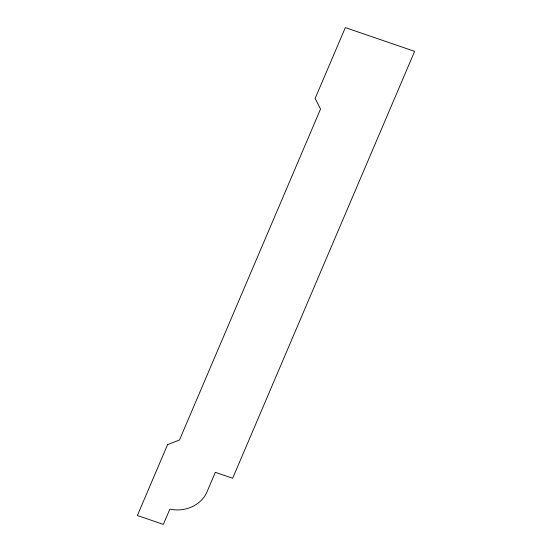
<?xml version="1.0" encoding="UTF-8"?>
<svg xmlns="http://www.w3.org/2000/svg" width="552" height="552" viewBox="0 0 552 552"><rect width="100%" height="100%" fill="white"/><g stroke="black" fill="none" stroke-linecap="round" stroke-linejoin="round"><path stroke-width="0.83" d="M167.566 444.65L137.372 515.492L163.357 524.4L169.857 509.151A32.106 28.373 2.9 0 0 207.214 491.377L215.335 472.319L232.661 478.26L414.628 51.357L345.338 27.6L315.137 98.442L320.553 109.034L179.476 439.992L167.566 444.65"/></g></svg>
